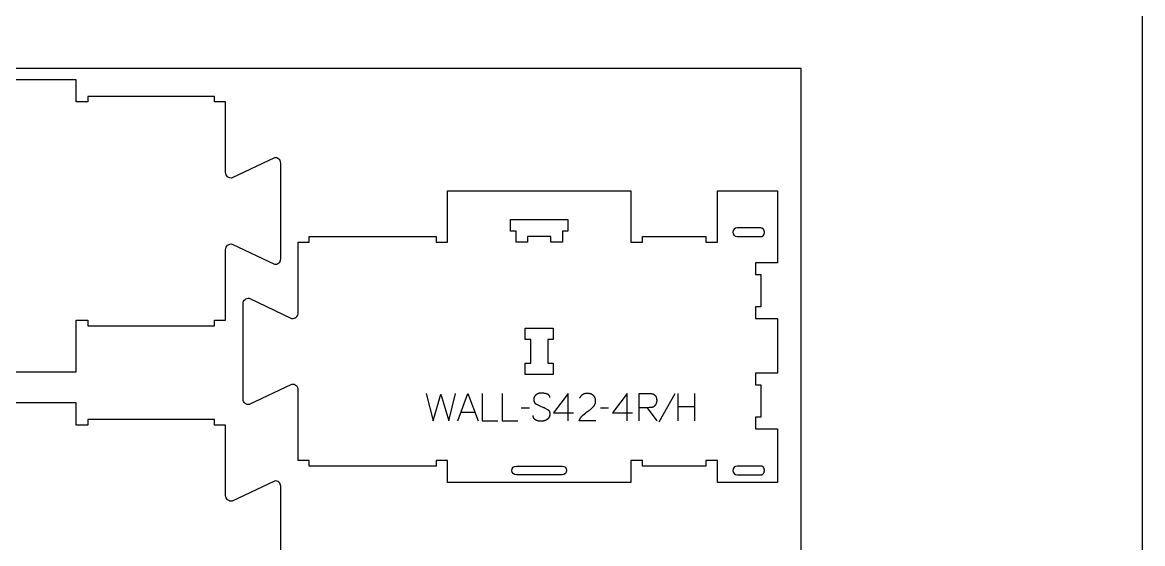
# Model space of a CAD drawing. Extents: x -10701 to -7518, y -36097 to -28504.
# Drawn here: x -8737 to -7518, y -32365 to -31798 of the extents above; entities that cross this region are included whole.
import ezdxf

# ---------------------------------------------------------------- set-up
doc = ezdxf.new("R2010")
doc.units = 0
for name, color, linetype in [('0_SHEET_SPRUCEPLY_2440X122', 1, 'CONTINUOUS'), ('1_ANYTOOL_1MMDEEP_LABELS_S', 2, 'CONTINUOUS'), ('3_ANYTOOL_CUTTHROUGH_INSID', 4, 'CONTINUOUS'), ('4_ANYTOOL_CUTTHROUGH_OUTSI', 5, 'CONTINUOUS'), ('DONOTCUT', 18, 'CONTINUOUS')]:
    doc.layers.add(name, color=color, linetype=linetype)

msp = doc.modelspace()

# ---------------------------------------------------------------- linework, layer by layer
at = {"layer": '0_SHEET_SPRUCEPLY_2440X122'}
msp.add_lwpolyline([(-10329.7, -31847.8), (-10329.7, -33067.8), (-7889.7, -33067.8), (-7889.7, -31847.8)], close=True, dxfattribs=at)
at = {"layer": '1_ANYTOOL_1MMDEEP_LABELS_S'}
for points in [[(-8297.9, -32201.3), (-8290.2, -32231.3), (-8281.7, -32202.2), (-8273.2, -32231.3), (-8265.7, -32201.3)], [(-8263.2, -32231.3), (-8252.3, -32201.3), (-8241.2, -32231.3)], [(-8236.9, -32201.3), (-8236.9, -32231.3), (-8219.8, -32231.3)], [(-8215.1, -32201.3), (-8215.1, -32231.3), (-8198, -32231.3)], [(-8163.1, -32205.9), (-8163.1, -32205.7), (-8163.1, -32205.6), (-8163.1, -32205.5), (-8163.1, -32205.4), (-8163.2, -32205.3), (-8163.2, -32205.2), (-8163.2, -32205.2), (-8163.2, -32205.1), (-8163.2, -32205), (-8163.2, -32204.9), (-8163.2, -32204.8), (-8163.3, -32204.7), (-8163.3, -32204.7), (-8163.3, -32204.6), (-8163.3, -32204.5), (-8163.4, -32204.4), (-8163.4, -32204.3), (-8163.4, -32204.3), (-8163.4, -32204.2), (-8163.5, -32204.1), (-8163.5, -32204), (-8163.6, -32204), (-8163.6, -32203.9), (-8163.6, -32203.8), (-8163.7, -32203.8), (-8163.7, -32203.7), (-8163.8, -32203.6), (-8163.8, -32203.6), (-8163.8, -32203.5), (-8163.9, -32203.4), (-8163.9, -32203.4), (-8164, -32203.3), (-8164.1, -32203.2), (-8164.1, -32203.2), (-8164.2, -32203.1), (-8164.2, -32203.1), (-8164.3, -32203), (-8164.3, -32203), (-8164.4, -32202.9), (-8164.5, -32202.9), (-8164.5, -32202.8), (-8164.6, -32202.7), (-8164.7, -32202.7), (-8164.7, -32202.6), (-8164.8, -32202.6), (-8164.9, -32202.6), (-8165, -32202.5), (-8165, -32202.5), (-8165.1, -32202.4), (-8165.2, -32202.4), (-8165.3, -32202.3), (-8165.5, -32202.2), (-8165.6, -32202.2), (-8165.8, -32202.1), (-8166, -32202), (-8166.2, -32202), (-8166.4, -32201.9), (-8167.2, -32201.7), (-8168, -32201.5), (-8168.8, -32201.3), (-8169.6, -32201.2), (-8170, -32201.1), (-8170.3, -32201.1), (-8170.7, -32201.1), (-8171.1, -32201), (-8171.4, -32201), (-8171.8, -32201), (-8172.2, -32201), (-8172.5, -32201), (-8172.7, -32201), (-8172.9, -32201), (-8173.1, -32201), (-8173.3, -32201), (-8173.5, -32201), (-8173.7, -32201), (-8173.9, -32201), (-8174, -32201.1), (-8174.2, -32201.1), (-8174.4, -32201.1), (-8174.6, -32201.2), (-8174.8, -32201.2), (-8174.9, -32201.3), (-8175.1, -32201.3), (-8175.3, -32201.4), (-8175.5, -32201.4), (-8175.7, -32201.5), (-8175.8, -32201.5), (-8176, -32201.6), (-8176.2, -32201.7), (-8176.3, -32201.7), (-8176.5, -32201.8), (-8176.7, -32201.9), (-8176.8, -32202), (-8177, -32202.1), (-8177.2, -32202.2), (-8177.3, -32202.3), (-8177.5, -32202.4), (-8177.7, -32202.5), (-8177.8, -32202.6), (-8178, -32202.7), (-8178.1, -32202.8), (-8178.3, -32202.9), (-8178.4, -32203), (-8178.6, -32203.1), (-8178.7, -32203.3), (-8178.8, -32203.4), (-8179, -32203.5), (-8179.1, -32203.7), (-8179.2, -32203.8), (-8179.3, -32203.9), (-8179.4, -32204.1), (-8179.5, -32204.2), (-8179.6, -32204.4), (-8179.7, -32204.5), (-8179.8, -32204.7), (-8179.9, -32204.8), (-8180, -32205), (-8180.1, -32205.2), (-8180.1, -32205.3), (-8180.2, -32205.5), (-8180.3, -32205.7), (-8180.3, -32205.8), (-8180.4, -32206), (-8180.4, -32206.2), (-8180.5, -32206.4), (-8180.5, -32206.6), (-8180.5, -32206.8), (-8180.6, -32207), (-8180.6, -32207.2), (-8180.6, -32207.4), (-8180.6, -32207.6), (-8180.6, -32207.8), (-8180.6, -32208), (-8180.6, -32208.2), (-8180.6, -32208.4), (-8180.6, -32208.6), (-8180.6, -32208.8), (-8180.5, -32209), (-8180.5, -32209.2), (-8180.5, -32209.4), (-8180.4, -32209.6), (-8180.4, -32209.8), (-8180.3, -32210), (-8180.3, -32210.2), (-8180.2, -32210.3), (-8180.2, -32210.4), (-8180.1, -32210.5), (-8180.1, -32210.6), (-8180.1, -32210.7), (-8180, -32210.7), (-8180, -32210.8), (-8179.9, -32210.9), (-8179.9, -32211), (-8179.9, -32211.1), (-8179.8, -32211.1), (-8179.8, -32211.2), (-8179.7, -32211.3), (-8179.7, -32211.4), (-8179.6, -32211.4), (-8179.6, -32211.5), (-8179.5, -32211.6), (-8179.5, -32211.7), (-8179.4, -32211.7), (-8179.3, -32211.8), (-8179.3, -32211.9), (-8179.2, -32211.9), (-8179.2, -32212), (-8179.1, -32212.1), (-8179, -32212.1), (-8178.9, -32212.3), (-8178.7, -32212.4), (-8178.6, -32212.5), (-8178.4, -32212.6), (-8178.3, -32212.7), (-8178.1, -32212.8), (-8178, -32212.9), (-8177.8, -32213), (-8177.1, -32213.4), (-8176.3, -32213.8), (-8175.6, -32214.2), (-8174.8, -32214.5), (-8174, -32214.9), (-8173.3, -32215.2), (-8172.4, -32215.5), (-8171.6, -32215.9), (-8170.8, -32216.2), (-8170, -32216.5), (-8169.2, -32216.8), (-8168.4, -32217.2), (-8167.7, -32217.6), (-8167, -32218), (-8166.3, -32218.4), (-8165.6, -32218.8), (-8165.4, -32218.9), (-8165.2, -32219), (-8165.1, -32219.1), (-8165, -32219.2), (-8164.9, -32219.2), (-8164.9, -32219.3), (-8164.8, -32219.4), (-8164.7, -32219.4), (-8164.7, -32219.5), (-8164.6, -32219.6), (-8164.5, -32219.6), (-8164.5, -32219.7), (-8164.4, -32219.8), (-8164.3, -32219.8), (-8164.3, -32219.9), (-8164.2, -32220), (-8164.2, -32220.1), (-8164.1, -32220.1), (-8164.1, -32220.2), (-8164, -32220.3), (-8164, -32220.4), (-8163.9, -32220.4), (-8163.9, -32220.5), (-8163.8, -32220.6), (-8163.8, -32220.7), (-8163.7, -32220.8), (-8163.7, -32220.8), (-8163.7, -32220.9), (-8163.6, -32221), (-8163.6, -32221.1), (-8163.5, -32221.2), (-8163.5, -32221.3), (-8163.5, -32221.4), (-8163.5, -32221.4), (-8163.4, -32221.5), (-8163.4, -32221.6), (-8163.4, -32221.7), (-8163.3, -32221.9), (-8163.3, -32222.1), (-8163.2, -32222.3), (-8163.2, -32222.5), (-8163.2, -32222.7), (-8163.2, -32222.9), (-8163.1, -32223.1), (-8163.1, -32223.3), (-8163.1, -32223.6), (-8163.1, -32223.8), (-8163.2, -32224), (-8163.2, -32224.2), (-8163.2, -32224.5), (-8163.2, -32224.7), (-8163.2, -32224.9), (-8163.3, -32225.1), (-8163.3, -32225.4), (-8163.4, -32225.6), (-8163.4, -32225.8), (-8163.5, -32226), (-8163.5, -32226.2), (-8163.6, -32226.4), (-8163.7, -32226.6), (-8163.8, -32226.8), (-8163.8, -32226.9), (-8163.9, -32227.1), (-8164, -32227.3), (-8164.1, -32227.5), (-8164.2, -32227.7), (-8164.3, -32227.8), (-8164.4, -32228), (-8164.5, -32228.1), (-8164.7, -32228.3), (-8164.8, -32228.5), (-8164.9, -32228.6), (-8165.1, -32228.8), (-8165.2, -32228.9), (-8165.4, -32229), (-8165.5, -32229.2), (-8165.7, -32229.3), (-8165.8, -32229.4), (-8166, -32229.5), (-8166.2, -32229.7), (-8166.3, -32229.8), (-8166.7, -32230), (-8167.1, -32230.2), (-8167.4, -32230.4), (-8167.8, -32230.6), (-8168.2, -32230.7), (-8168.6, -32230.9), (-8168.7, -32231), (-8168.9, -32231), (-8169.1, -32231.1), (-8169.3, -32231.2), (-8169.5, -32231.2), (-8169.7, -32231.3), (-8169.9, -32231.3), (-8170.1, -32231.4), (-8170.3, -32231.4), (-8170.5, -32231.4), (-8170.7, -32231.5), (-8170.9, -32231.5), (-8171.1, -32231.5), (-8171.3, -32231.6), (-8171.7, -32231.6), (-8172.1, -32231.6), (-8172.5, -32231.6), (-8172.9, -32231.6), (-8173.4, -32231.6), (-8173.8, -32231.6), (-8174.2, -32231.6), (-8174.6, -32231.5), (-8174.9, -32231.4), (-8175.3, -32231.4), (-8175.7, -32231.3), (-8176.1, -32231.2), (-8176.5, -32231.1), (-8176.8, -32230.9), (-8177.2, -32230.8), (-8177.5, -32230.6), (-8177.9, -32230.5), (-8178.3, -32230.3), (-8178.6, -32230.1), (-8178.8, -32230), (-8178.9, -32229.9), (-8179.1, -32229.8), (-8179.2, -32229.7), (-8179.4, -32229.6), (-8179.5, -32229.5), (-8179.7, -32229.3), (-8179.8, -32229.2), (-8179.9, -32229.1), (-8180, -32229), (-8180.2, -32228.8), (-8180.3, -32228.7), (-8180.3, -32228.6), (-8180.4, -32228.6), (-8180.4, -32228.5), (-8180.5, -32228.4), (-8180.5, -32228.4), (-8180.6, -32228.3), (-8180.6, -32228.2), (-8180.7, -32228.1), (-8180.7, -32228.1), (-8180.7, -32228), (-8180.8, -32227.9), (-8180.8, -32227.8), (-8180.9, -32227.8), (-8180.9, -32227.7), (-8180.9, -32227.6), (-8181, -32227.5), (-8181, -32227.5), (-8181, -32227.4), (-8181, -32227.3), (-8181.1, -32227.2), (-8181.1, -32227), (-8181.2, -32226.9), (-8181.2, -32226.7), (-8181.2, -32226.5), (-8181.3, -32226.4), (-8181.3, -32226.2), (-8181.3, -32226), (-8181.3, -32225.8), (-8181.3, -32225.6), (-8181.3, -32225.4)], [(-8143.1, -32231.3), (-8143.1, -32201.3), (-8159.1, -32222.6)], [(-8112.9, -32231.3), (-8131.2, -32231.2), (-8131.1, -32230.8), (-8131, -32230.5), (-8130.9, -32230.3), (-8130.8, -32230.1), (-8130.7, -32229.9), (-8130.6, -32229.7), (-8130.5, -32229.5), (-8130.4, -32229.2), (-8130.3, -32229), (-8130.2, -32228.8), (-8130.1, -32228.6), (-8130, -32228.4), (-8129.9, -32228.2), (-8129.8, -32228), (-8129.6, -32227.8), (-8129.5, -32227.6), (-8129.4, -32227.5), (-8129.2, -32227.3), (-8129.1, -32227.1), (-8129, -32226.9), (-8128.8, -32226.7), (-8128.7, -32226.6), (-8128.5, -32226.4), (-8128.3, -32226.2), (-8128.2, -32226), (-8128, -32225.9), (-8127.9, -32225.7), (-8127.7, -32225.5), (-8127.5, -32225.4), (-8127.1, -32225.1), (-8125.7, -32223.9), (-8124.2, -32222.7), (-8122.7, -32221.5), (-8121.1, -32220.4), (-8120.4, -32219.8), (-8119.7, -32219.2), (-8118.9, -32218.7), (-8118.3, -32218.1), (-8117.6, -32217.5), (-8116.9, -32216.9), (-8116.3, -32216.3), (-8115.7, -32215.7), (-8115.6, -32215.5), (-8115.4, -32215.3), (-8115.3, -32215.2), (-8115.2, -32215), (-8115, -32214.9), (-8114.9, -32214.7), (-8114.8, -32214.5), (-8114.7, -32214.3), (-8114.6, -32214.2), (-8114.5, -32214), (-8114.4, -32213.8), (-8114.3, -32213.6), (-8114.2, -32213.5), (-8114.1, -32213.3), (-8114, -32213.1), (-8114, -32212.9), (-8113.9, -32212.7), (-8113.8, -32212.5), (-8113.8, -32212.3), (-8113.7, -32212.1), (-8113.6, -32211.9), (-8113.6, -32211.7), (-8113.6, -32211.5), (-8113.5, -32211.3), (-8113.5, -32211.1), (-8113.5, -32210.9), (-8113.4, -32210.6), (-8113.4, -32210.4), (-8113.4, -32210.2), (-8113.4, -32210), (-8113.4, -32209.8), (-8113.4, -32209.5), (-8113.4, -32209.3), (-8113.4, -32209), (-8113.4, -32208.8), (-8113.4, -32208.6), (-8113.4, -32208.3), (-8113.5, -32208.1), (-8113.5, -32207.9), (-8113.5, -32207.6), (-8113.6, -32207.4), (-8113.6, -32207.2), (-8113.7, -32207), (-8113.7, -32206.8), (-8113.8, -32206.6), (-8113.9, -32206.4), (-8113.9, -32206.2), (-8114, -32206), (-8114.1, -32205.8), (-8114.2, -32205.6), (-8114.3, -32205.4), (-8114.4, -32205.2), (-8114.5, -32205.1), (-8114.6, -32204.9), (-8114.7, -32204.7), (-8114.8, -32204.6), (-8114.9, -32204.4), (-8115, -32204.3), (-8115.2, -32204.1), (-8115.3, -32204), (-8115.4, -32203.8), (-8115.6, -32203.7), (-8115.7, -32203.5), (-8115.9, -32203.4), (-8116.1, -32203.3), (-8116.2, -32203.1), (-8116.4, -32203), (-8116.6, -32202.9), (-8116.7, -32202.8), (-8116.9, -32202.7), (-8117.1, -32202.6), (-8117.2, -32202.5), (-8117.4, -32202.4), (-8117.6, -32202.3), (-8117.8, -32202.2), (-8118, -32202.1), (-8118.2, -32202), (-8118.4, -32202), (-8118.6, -32201.9), (-8118.8, -32201.8), (-8119, -32201.8), (-8119.2, -32201.7), (-8119.4, -32201.7), (-8119.6, -32201.6), (-8119.8, -32201.6), (-8120, -32201.5), (-8120.2, -32201.5), (-8120.4, -32201.4), (-8120.7, -32201.4), (-8120.9, -32201.4), (-8121.1, -32201.4), (-8121.3, -32201.3), (-8121.6, -32201.3), (-8121.8, -32201.3), (-8122.3, -32201.3), (-8122.7, -32201.3), (-8123, -32201.3), (-8123.4, -32201.3), (-8123.7, -32201.4), (-8124.1, -32201.4), (-8124.4, -32201.5), (-8124.7, -32201.5), (-8125, -32201.6), (-8125.3, -32201.7), (-8125.5, -32201.8), (-8125.7, -32201.8), (-8125.8, -32201.9), (-8126, -32201.9), (-8126.1, -32202), (-8126.2, -32202), (-8126.4, -32202.1), (-8126.5, -32202.1), (-8126.7, -32202.2), (-8126.8, -32202.3), (-8127, -32202.4), (-8127.1, -32202.4), (-8127.2, -32202.5), (-8127.4, -32202.6), (-8127.5, -32202.7), (-8127.6, -32202.7), (-8127.8, -32202.8), (-8127.9, -32202.9), (-8128, -32203), (-8128.1, -32203.1), (-8128.3, -32203.2), (-8128.4, -32203.3), (-8128.5, -32203.4), (-8128.6, -32203.5), (-8128.7, -32203.6), (-8128.8, -32203.7), (-8128.9, -32203.8), (-8129.1, -32203.9), (-8129.2, -32204.1), (-8129.3, -32204.2), (-8129.4, -32204.3), (-8129.5, -32204.4), (-8129.7, -32204.7), (-8129.9, -32204.9), (-8130.1, -32205.2), (-8130.3, -32205.5), (-8130.4, -32205.8), (-8130.6, -32206.1), (-8130.8, -32206.4)], [(-8078.9, -32231.3), (-8078.9, -32201.3), (-8094.9, -32222.6)], [(-8066.1, -32231.3), (-8066.1, -32201.3), (-8054.8, -32201.3), (-8054.3, -32201.3), (-8053.8, -32201.3), (-8053.6, -32201.4), (-8053.4, -32201.4), (-8053.1, -32201.4), (-8052.9, -32201.4), (-8052.7, -32201.5), (-8052.5, -32201.5), (-8052.3, -32201.5), (-8052.1, -32201.6), (-8051.9, -32201.6), (-8051.7, -32201.7), (-8051.5, -32201.7), (-8051.3, -32201.8), (-8051.1, -32201.9), (-8050.9, -32201.9), (-8050.8, -32202), (-8050.6, -32202.1), (-8050.4, -32202.1), (-8050.2, -32202.2), (-8050.1, -32202.3), (-8049.9, -32202.4), (-8049.8, -32202.5), (-8049.6, -32202.6), (-8049.5, -32202.7), (-8049.3, -32202.8), (-8049.2, -32202.9), (-8049.1, -32203), (-8048.9, -32203.1), (-8048.8, -32203.3), (-8048.7, -32203.4), (-8048.6, -32203.5), (-8048.4, -32203.6), (-8048.3, -32203.8), (-8048.2, -32203.9), (-8048.1, -32204.1), (-8048, -32204.2), (-8047.9, -32204.4), (-8047.8, -32204.5), (-8047.8, -32204.7), (-8047.7, -32204.8), (-8047.6, -32205), (-8047.5, -32205.2), (-8047.4, -32205.4), (-8047.4, -32205.5), (-8047.3, -32205.7), (-8047.3, -32205.9), (-8047.2, -32206.1), (-8047.1, -32206.3), (-8047.1, -32206.5), (-8047, -32206.7), (-8047, -32206.9), (-8047, -32207.1), (-8046.9, -32207.3), (-8046.9, -32207.5), (-8046.9, -32207.7), (-8046.9, -32208), (-8046.8, -32208.2), (-8046.8, -32208.7), (-8046.8, -32209.1), (-8046.8, -32209.3), (-8046.8, -32209.5), (-8046.8, -32209.7), (-8046.8, -32209.8), (-8046.9, -32210), (-8046.9, -32210.2), (-8046.9, -32210.4), (-8046.9, -32210.5), (-8047, -32210.7), (-8047, -32210.9), (-8047, -32211), (-8047.1, -32211.2), (-8047.1, -32211.4), (-8047.2, -32211.5), (-8047.2, -32211.7), (-8047.3, -32211.9), (-8047.3, -32212), (-8047.4, -32212.2), (-8047.4, -32212.3), (-8047.5, -32212.5), (-8047.6, -32212.7), (-8047.7, -32212.8), (-8047.7, -32213), (-8047.8, -32213.1), (-8047.9, -32213.3), (-8048, -32213.4), (-8048.1, -32213.6), (-8048.2, -32213.7), (-8048.3, -32213.9), (-8048.4, -32214), (-8048.5, -32214.2), (-8048.6, -32214.3), (-8048.7, -32214.5), (-8048.8, -32214.6), (-8048.9, -32214.8), (-8049.1, -32214.9), (-8049.2, -32215), (-8049.3, -32215.1), (-8049.4, -32215.3), (-8049.6, -32215.4), (-8049.7, -32215.5), (-8049.8, -32215.6), (-8050, -32215.7), (-8050.1, -32215.8), (-8050.2, -32215.9), (-8050.4, -32216), (-8050.5, -32216), (-8050.7, -32216.1), (-8050.8, -32216.2), (-8051, -32216.3), (-8051.1, -32216.3), (-8051.3, -32216.4), (-8051.5, -32216.4), (-8051.6, -32216.5), (-8051.8, -32216.5), (-8051.9, -32216.6), (-8052.1, -32216.6), (-8052.3, -32216.7), (-8052.5, -32216.7), (-8052.6, -32216.7), (-8052.8, -32216.7), (-8053, -32216.8), (-8053.2, -32216.8), (-8055.1, -32216.8), (-8057.1, -32216.9), (-8066.1, -32216.9)], [(-8027.2, -32201.8), (-8044.4, -32232.5)], [(-8023.7, -32201.3), (-8023.7, -32231.3)], [(-8005.4, -32231.3), (-8005.4, -32201.3)], [(-8259.7, -32221.7), (-8244.8, -32221.7)], [(-8185.4, -32217.4), (-8194.2, -32217.5)], [(-8159.1, -32222.6), (-8137.3, -32222.6)], [(-8099.2, -32217.4), (-8108, -32217.5)], [(-8094.9, -32222.6), (-8073.1, -32222.6)], [(-8057.1, -32216.9), (-8046.7, -32231.3)], [(-8005.4, -32216), (-8023.7, -32216)]]:
    msp.add_lwpolyline(points, dxfattribs=at)
at = {"layer": '3_ANYTOOL_CUTTHROUGH_INSID', "color": 4}
for points in [[(-8187.4, -32030.8), (-8187.4, -32036.8), (-8199.9, -32036.8), (-8199.9, -32024.8), (-8205.9, -32024.8), (-8205.9, -32012.3), (-8143.4, -32012.3), (-8143.4, -32024.8), (-8149.4, -32024.8), (-8149.4, -32036.8), (-8161.9, -32036.8), (-8161.9, -32030.8)], [(-8165.4, -32142.8), (-8165.4, -32168.3), (-8159.4, -32168.3), (-8159.4, -32180.8), (-8189.9, -32180.8), (-8189.9, -32168.3), (-8183.9, -32168.3), (-8183.9, -32142.8), (-8189.9, -32142.8), (-8189.9, -32130.3), (-8159.4, -32130.3), (-8159.4, -32142.8)]]:
    msp.add_lwpolyline(points, close=True, dxfattribs=at)
for points in [[(-7959.3, -32021.3, 1), (-7959.3, -32030.8), (-7933.5, -32030.8), (-7933.4, -32030.8), (-7933.3, -32030.8), (-7933.3, -32030.8), (-7933.2, -32030.8), (-7933.1, -32030.8), (-7933, -32030.8), (-7932.9, -32030.8), (-7932.8, -32030.8), (-7932.7, -32030.7), (-7932.6, -32030.7), (-7932.5, -32030.7), (-7932.4, -32030.7), (-7932.3, -32030.6), (-7932.2, -32030.6), (-7932.1, -32030.5), (-7932, -32030.5), (-7931.9, -32030.4), (-7931.8, -32030.4), (-7931.7, -32030.3), (-7931.6, -32030.3), (-7931.5, -32030.2), (-7931.4, -32030.2), (-7931.4, -32030.1), (-7931.3, -32030), (-7931.2, -32030), (-7931.1, -32029.9), (-7931, -32029.8), (-7930.9, -32029.7), (-7930.9, -32029.7), (-7930.8, -32029.6), (-7930.7, -32029.5), (-7930.6, -32029.4), (-7930.6, -32029.3), (-7930.5, -32029.2), (-7930.4, -32029.1), (-7930.4, -32029), (-7930.3, -32029), (-7930.3, -32028.9), (-7930.2, -32028.8), (-7930.1, -32028.7), (-7930.1, -32028.6), (-7930, -32028.5), (-7930, -32028.3), (-7930, -32028.2), (-7929.9, -32028.1), (-7929.9, -32028), (-7929.8, -32027.9), (-7929.8, -32027.8), (-7929.8, -32027.7), (-7929.7, -32027.6), (-7929.7, -32027.5), (-7929.7, -32027.4), (-7929.7, -32027.3), (-7929.6, -32027.2), (-7929.6, -32027.1), (-7929.6, -32027), (-7929.6, -32026.8), (-7929.6, -32026.7), (-7929.6, -32026.6), (-7929.6, -32026.5), (-7929.5, -32026.4), (-7929.5, -32026.3), (-7929.5, -32026.2), (-7929.5, -32026.1), (-7929.5, -32026), (-7929.5, -32025.9), (-7929.5, -32025.8), (-7929.6, -32025.7), (-7929.6, -32025.6), (-7929.6, -32025.5), (-7929.6, -32025.4), (-7929.6, -32025.2), (-7929.6, -32025.1), (-7929.6, -32025), (-7929.7, -32024.9), (-7929.7, -32024.8), (-7929.7, -32024.7), (-7929.7, -32024.6), (-7929.8, -32024.5), (-7929.8, -32024.4), (-7929.8, -32024.3), (-7929.9, -32024.2), (-7929.9, -32024.1), (-7930, -32024), (-7930, -32023.8), (-7930, -32023.7), (-7930.1, -32023.6), (-7930.1, -32023.5), (-7930.2, -32023.4), (-7930.3, -32023.3), (-7930.3, -32023.2), (-7930.4, -32023.2), (-7930.4, -32023.1), (-7930.5, -32023), (-7930.6, -32022.9), (-7930.6, -32022.8), (-7930.7, -32022.7), (-7930.8, -32022.6), (-7930.9, -32022.5), (-7930.9, -32022.5), (-7931, -32022.4), (-7931.1, -32022.3), (-7931.2, -32022.2), (-7931.3, -32022.2), (-7931.4, -32022.1), (-7931.4, -32022), (-7931.5, -32022), (-7931.6, -32021.9), (-7931.7, -32021.9), (-7931.8, -32021.8), (-7931.9, -32021.8), (-7932, -32021.7), (-7932.1, -32021.7), (-7932.2, -32021.6), (-7932.3, -32021.6), (-7932.4, -32021.5), (-7932.5, -32021.5), (-7932.6, -32021.5), (-7932.7, -32021.5), (-7932.8, -32021.4), (-7932.9, -32021.4), (-7933, -32021.4), (-7933.1, -32021.4), (-7933.2, -32021.4), (-7933.3, -32021.4), (-7933.3, -32021.4), (-7933.4, -32021.4), (-7933.5, -32021.3)], [(-8149.6, -32289.8), (-8199.6, -32289.8, -1), (-8199.6, -32280.3), (-8149.6, -32280.3, -1)], [(-7959.3, -32289.8), (-7933.5, -32289.8), (-7933.4, -32289.8), (-7933.3, -32289.8), (-7933.3, -32289.8), (-7933.2, -32289.8), (-7933.1, -32289.8), (-7933, -32289.8), (-7932.9, -32289.8), (-7932.8, -32289.8), (-7932.7, -32289.7), (-7932.6, -32289.7), (-7932.5, -32289.7), (-7932.4, -32289.7), (-7932.3, -32289.6), (-7932.2, -32289.6), (-7932.1, -32289.5), (-7932, -32289.5), (-7931.9, -32289.4), (-7931.8, -32289.4), (-7931.7, -32289.3), (-7931.6, -32289.3), (-7931.5, -32289.2), (-7931.4, -32289.2), (-7931.4, -32289.1), (-7931.3, -32289), (-7931.2, -32289), (-7931.1, -32288.9), (-7931, -32288.8), (-7930.9, -32288.7), (-7930.9, -32288.7), (-7930.8, -32288.6), (-7930.7, -32288.5), (-7930.6, -32288.4), (-7930.6, -32288.3), (-7930.5, -32288.2), (-7930.4, -32288.1), (-7930.4, -32288), (-7930.3, -32288), (-7930.3, -32287.9), (-7930.2, -32287.8), (-7930.1, -32287.7), (-7930.1, -32287.6), (-7930, -32287.5), (-7930, -32287.3), (-7930, -32287.2), (-7929.9, -32287.1), (-7929.9, -32287), (-7929.8, -32286.9), (-7929.8, -32286.8), (-7929.8, -32286.7), (-7929.7, -32286.6), (-7929.7, -32286.5), (-7929.7, -32286.4), (-7929.7, -32286.3), (-7929.6, -32286.2), (-7929.6, -32286.1), (-7929.6, -32286), (-7929.6, -32285.8), (-7929.6, -32285.7), (-7929.6, -32285.6), (-7929.6, -32285.5), (-7929.5, -32285.4), (-7929.5, -32285.3), (-7929.5, -32285.2), (-7929.5, -32285.1), (-7929.5, -32285), (-7929.5, -32284.9), (-7929.5, -32284.8), (-7929.6, -32284.7), (-7929.6, -32284.6), (-7929.6, -32284.5), (-7929.6, -32284.4), (-7929.6, -32284.2), (-7929.6, -32284.1), (-7929.6, -32284), (-7929.7, -32283.9), (-7929.7, -32283.8), (-7929.7, -32283.7), (-7929.7, -32283.6), (-7929.8, -32283.5), (-7929.8, -32283.4), (-7929.8, -32283.3), (-7929.9, -32283.2), (-7929.9, -32283.1), (-7930, -32283), (-7930, -32282.8), (-7930, -32282.7), (-7930.1, -32282.6), (-7930.1, -32282.5), (-7930.2, -32282.4), (-7930.3, -32282.3), (-7930.3, -32282.2), (-7930.4, -32282.2), (-7930.4, -32282.1), (-7930.5, -32282), (-7930.6, -32281.9), (-7930.6, -32281.8), (-7930.7, -32281.7), (-7930.8, -32281.6), (-7930.9, -32281.5), (-7930.9, -32281.5), (-7931, -32281.4), (-7931.1, -32281.3), (-7931.2, -32281.2), (-7931.3, -32281.2), (-7931.4, -32281.1), (-7931.4, -32281), (-7931.5, -32281), (-7931.6, -32280.9), (-7931.7, -32280.9), (-7931.8, -32280.8), (-7931.9, -32280.8), (-7932, -32280.7), (-7932.1, -32280.7), (-7932.2, -32280.6), (-7932.3, -32280.6), (-7932.4, -32280.5), (-7932.5, -32280.5), (-7932.6, -32280.5), (-7932.7, -32280.5), (-7932.8, -32280.4), (-7932.9, -32280.4), (-7933, -32280.4), (-7933.1, -32280.4), (-7933.2, -32280.4), (-7933.3, -32280.4), (-7933.3, -32280.4), (-7933.4, -32280.4), (-7933.5, -32280.3), (-7959.3, -32280.3, 1)]]:
    msp.add_lwpolyline(points, format="xyb", close=True, dxfattribs=at)
at = {"layer": '4_ANYTOOL_CUTTHROUGH_OUTSI', "color": 5}
for points in [[(-8878, -32177.7), (-8678.5, -32177.7), (-8678.5, -32121.7), (-8666, -32121.7), (-8666, -32127.7), (-8528, -32127.7), (-8528, -32121.7), (-8516, -32121.7), (-8516, -32045), (-8516, -32045, -0.463455), (-8508.7, -32038.8), (-8508.7, -32038.9), (-8508.7, -32038.9), (-8462.7, -32060.7), (-8462.7, -32060.7, 0.461625), (-8456, -32055), (-8456, -31950.8, 0.461625), (-8462.7, -31945.1), (-8508.7, -31967), (-8508.7, -31967), (-8508.7, -31967, -0.463455), (-8516, -31960.8), (-8516, -31884.2), (-8528, -31884.2), (-8528, -31878.2), (-8666, -31878.2), (-8666, -31884.2), (-8678.5, -31884.2), (-8678.5, -31883.9), (-8678.5, -31860.2), (-8878, -31860.2)], [(-8456, -32406.5), (-8456, -32302.3, 0.461625), (-8462.7, -32296.6), (-8508.7, -32318.5), (-8508.7, -32318.5), (-8508.7, -32318.5, -0.463455), (-8516, -32312.3), (-8516, -32235.7), (-8528, -32235.7), (-8528, -32229.7), (-8666, -32229.7), (-8666, -32235.7), (-8678.5, -32235.7), (-8678.5, -32211.7), (-8878, -32211.7)]]:
    msp.add_lwpolyline(points, format="xyb", dxfattribs=at)
msp.add_lwpolyline([(-7915.4, -32239.8), (-7915.4, -32298.3), (-7980.8, -32298.3), (-7980.8, -32274.3), (-7993.3, -32274.3), (-7993.3, -32280.3), (-8024.6, -32280.3), (-8062.4, -32280.3), (-8062.4, -32274.3), (-8074.9, -32274.3), (-8074.9, -32274.6), (-8074.9, -32298.3), (-8274.4, -32298.3), (-8274.4, -32274.3), (-8286.9, -32274.3), (-8286.9, -32280.3), (-8324.6, -32280.3), (-8424.9, -32280.3), (-8424.9, -32274.3), (-8436.9, -32274.3), (-8436.9, -32197.7), (-8436.9, -32197.7, 0.463455), (-8444.1, -32191.5), (-8444.2, -32191.5), (-8444.2, -32191.5), (-8490.2, -32213.4), (-8490.2, -32213.4, -0.461625), (-8496.9, -32207.7), (-8496.9, -32103.5, -0.461625), (-8490.2, -32097.8), (-8444.2, -32119.7), (-8444.1, -32119.7), (-8444.1, -32119.7, 0.463455), (-8436.9, -32113.5), (-8436.9, -32036.8), (-8424.9, -32036.8), (-8424.9, -32030.8), (-8286.9, -32030.8), (-8286.9, -32036.8), (-8274.4, -32036.8), (-8274.4, -31980.8), (-8074.9, -31980.8), (-8074.9, -32036.8), (-8062.4, -32036.8), (-8062.4, -32030.8), (-8024.6, -32030.8), (-7993.3, -32030.8), (-7993.3, -32036.8), (-7980.8, -32036.8), (-7980.8, -31980.8), (-7915.4, -31980.8), (-7915.4, -32059.3), (-7939.4, -32059.3), (-7939.4, -32071.8), (-7933.4, -32071.8), (-7933.4, -32107.3), (-7939.4, -32107.3), (-7939.4, -32119.8), (-7915.4, -32119.8), (-7915.4, -32179.3), (-7939.4, -32179.3), (-7939.4, -32191.8), (-7933.4, -32191.8), (-7933.4, -32227.3), (-7939.4, -32227.3), (-7939.4, -32239.8), (-7915.4, -32239.8)], format="xyb", close=True, dxfattribs=at)
at = {"layer": 'DONOTCUT'}
msp.add_lwpolyline([(-10701.4, -36097.2), (-7518, -36097.2), (-7518, -28503.8), (-10701.4, -28503.8)], close=True, dxfattribs=at)

doc.saveas('drawing.dxf')
